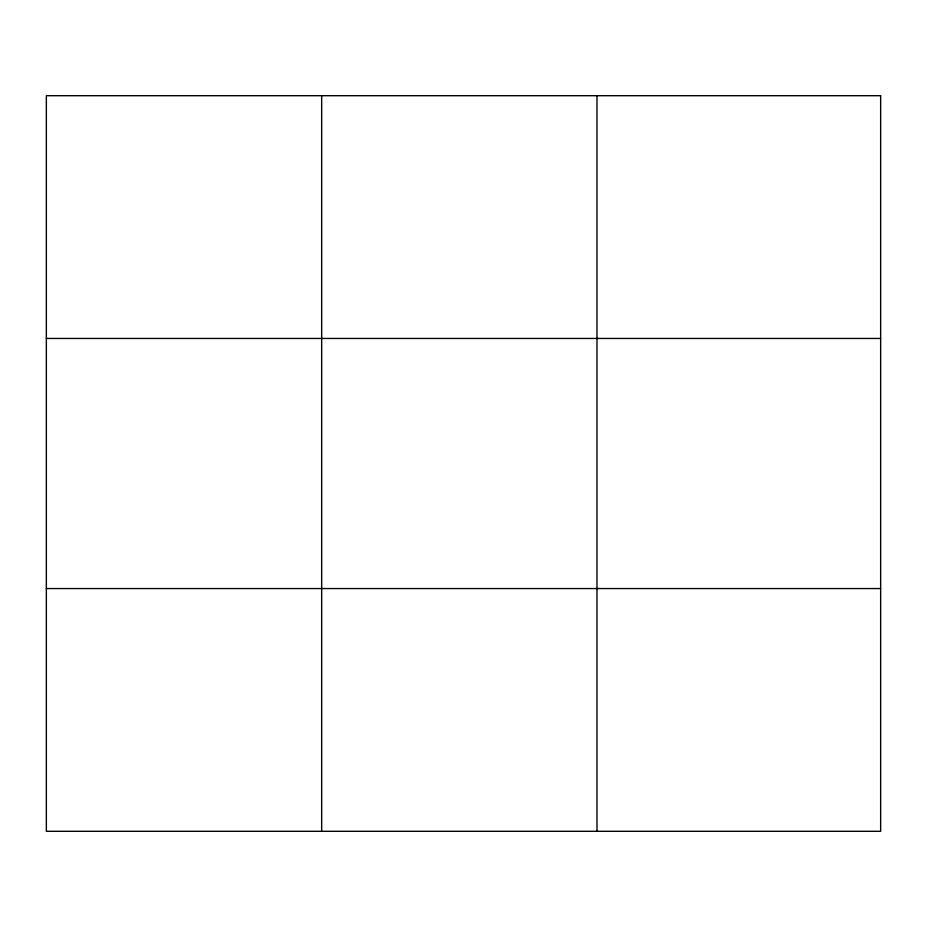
<?xml version="1.0" encoding="UTF-8"?>
<svg xmlns="http://www.w3.org/2000/svg" width="927" height="927" viewBox="0 0 927 927"><rect width="100%" height="100%" fill="white"/><g stroke="black" fill="none" stroke-linecap="round" stroke-linejoin="round"><path stroke-width="1.39" d="M321.669 831.299L321.669 95.701M596.988 831.299L596.988 95.701M46.35 338.448L880.65 338.448M46.35 588.552L880.65 588.552M880.65 95.701L880.65 831.299L46.35 831.299L46.35 95.701L880.65 95.701"/></g></svg>
